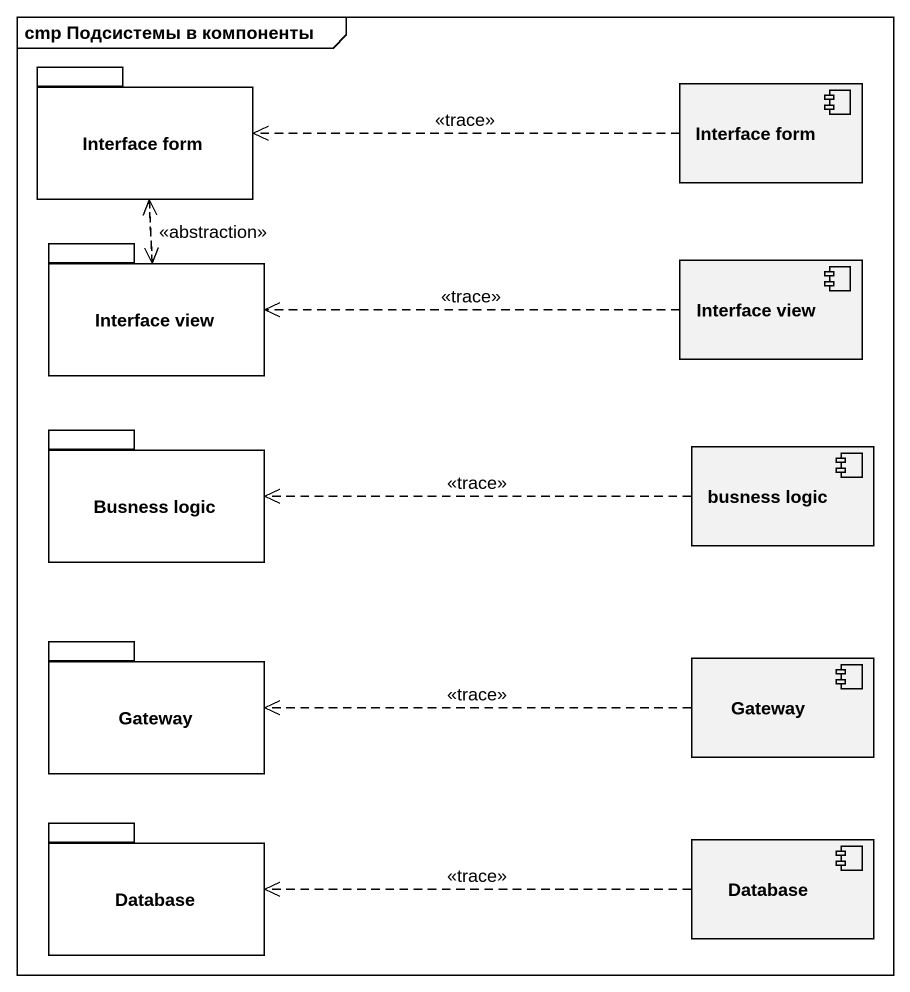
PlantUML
@startuml
mainframe cmp Подсистемы в компоненты
package "Interface form" as Interface_form {
}
component "Interface form" as Interface_form_2
package "Interface view" as Interface_view {
}
component "Interface view" as Interface_view_2
package "Busness logic" as Busness_logic {
}
component "busness logic" as busness_logic
package Gateway {
}
component "Gateway" as Gateway_2
package "Database" as Database_ {
}
component "Database" as Database__2
Interface_form ..> Interface_view : <<abstraction>>
Interface_form_2 .left.> Interface_form : <<trace>>
Interface_view .up.> Interface_form
Interface_view_2 .left.> Interface_view : <<trace>>
busness_logic .left.> Busness_logic : <<trace>>
Gateway_2 .left.> Gateway : <<trace>>
Database__2 .left.> Database_ : <<trace>>
@enduml
